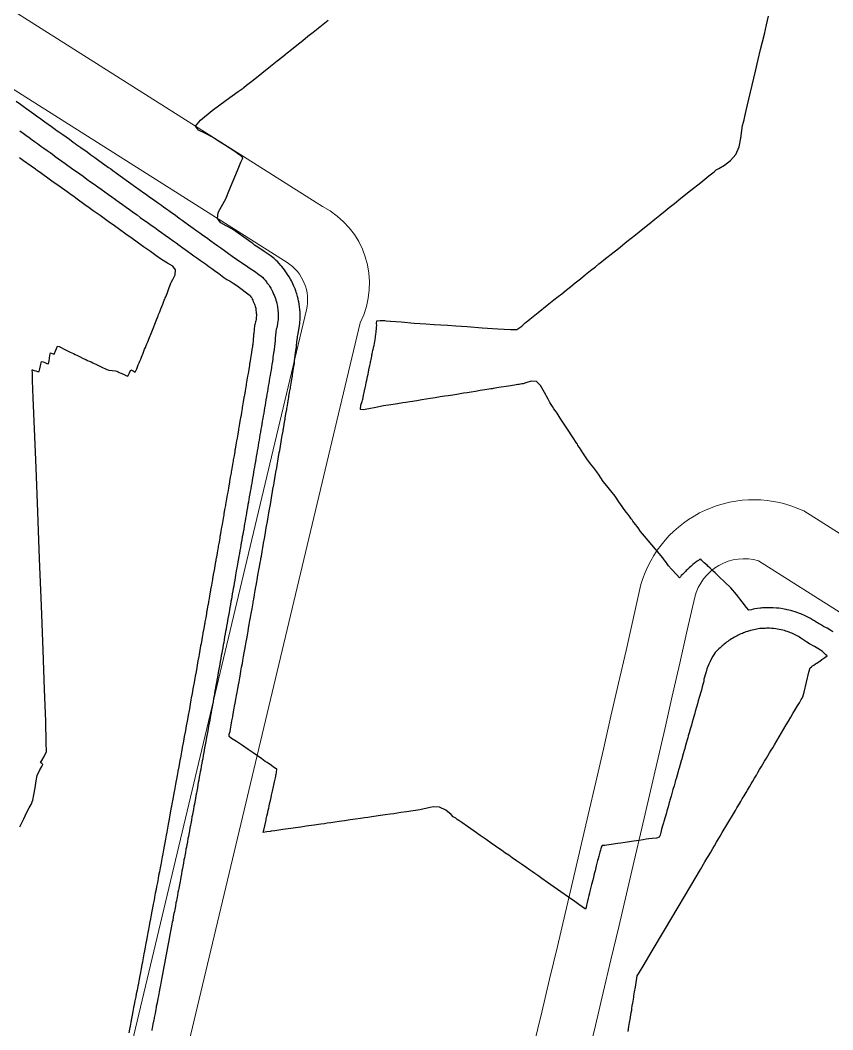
# Model space of a CAD drawing. Header units: millimetres. Extents: x 340454 to 342791, y 6993867 to 6995092.
# Drawn here: x 341142.7 to 341179.49, y 6994483.67 to 6994529.4 of the extents above; entities that cross this region are included whole.
import ezdxf

# ---------------------------------------------------------------- set-up
doc = ezdxf.new("R2010")
doc.units = ezdxf.units.MM
doc.header["$LTSCALE"] = 10
for name, color, linetype in [('T-HM-CURVA_INTERMEDIARIA', 45, 'Continuous'), ('T-HM-CURVA_MESTRA', 20, 'Continuous'), ('URB-Calçadas', 2, 'Continuous'), ('URB-Quadras', 3, 'Continuous')]:
    doc.layers.add(name, color=color, linetype=linetype)

msp = doc.modelspace()

# ---------------------------------------------------------------- linework, layer by layer
at = {"layer": 'T-HM-CURVA_INTERMEDIARIA', "color": 45, "linetype": 'Continuous', "lineweight": -3, "flags": 128}
for points, elevation in [([(341170.224, 6994483.598), (341170.26, 6994483.819), (341170.29, 6994484.004), (341170.303, 6994484.084), (341170.313, 6994484.142), (341170.331, 6994484.254), (341170.364, 6994484.457), (341170.383, 6994484.57), (341170.394, 6994484.641), (341170.412, 6994484.754), (341170.446, 6994484.958), (341170.464, 6994485.07), (341170.475, 6994485.14), (341170.488, 6994485.217), (341170.516, 6994485.391), (341170.55, 6994485.6), (341170.585, 6994485.821), (341170.616, 6994486.02), (341170.633, 6994486.115), (341170.662, 6994486.165), (341170.69, 6994486.211), (341170.738, 6994486.291), (341170.897, 6994486.56), (341171.306, 6994487.249), (341171.867, 6994488.194), (341172.484, 6994489.233), (341173.059, 6994490.202), (341173.495, 6994490.938), (341173.696, 6994491.276), (341173.792, 6994491.439), (341173.869, 6994491.567), (341173.964, 6994491.727), (341174.058, 6994491.887), (341174.133, 6994492.013), (341174.227, 6994492.17), (341174.319, 6994492.327), (341174.393, 6994492.451), (341174.485, 6994492.606), (341174.576, 6994492.76), (341174.649, 6994492.882), (341174.739, 6994493.034), (341174.829, 6994493.185), (341174.9, 6994493.306), (341174.989, 6994493.455), (341175.077, 6994493.604), (341175.147, 6994493.722), (341175.234, 6994493.869), (341175.321, 6994494.015), (341175.39, 6994494.132), (341175.476, 6994494.276), (341175.561, 6994494.42), (341175.629, 6994494.534), (341175.714, 6994494.676), (341175.798, 6994494.818), (341175.864, 6994494.93), (341175.947, 6994495.07), (341176.03, 6994495.209), (341176.096, 6994495.32), (341176.177, 6994495.457), (341176.258, 6994495.594), (341176.323, 6994495.703), (341176.403, 6994495.838), (341176.483, 6994495.973), (341176.547, 6994496.08), (341176.626, 6994496.213), (341176.704, 6994496.346), (341176.767, 6994496.451), (341176.845, 6994496.582), (341176.953, 6994496.765), (341177.06, 6994496.945), (341177.167, 6994497.125), (341177.272, 6994497.303), (341177.377, 6994497.479), (341177.481, 6994497.654), (341177.584, 6994497.828), (341177.686, 6994498), (341177.802, 6994498.195), (341177.888, 6994498.341), (341177.977, 6994498.49), (341178.028, 6994498.577), (341178.059, 6994498.628), (341178.094, 6994498.688), (341178.136, 6994498.758), (341178.187, 6994498.966), (341178.297, 6994499.417), (341178.408, 6994499.867), (341178.46, 6994500.074), (341178.526, 6994500.12), (341178.572, 6994500.152), (341178.631, 6994500.193), (341178.71, 6994500.248), (341178.761, 6994500.284), (341178.82, 6994500.325), (341178.894, 6994500.377), (341178.987, 6994500.442), (341179.13, 6994500.539), (341179.239, 6994500.617), (341179.175, 6994500.663), (341179.114, 6994500.723), (341179.022, 6994500.807), (341178.928, 6994500.875), (341178.816, 6994500.948), (341178.656, 6994501.038), (341178.429, 6994501.162), (341178.308, 6994501.229), (341178.267, 6994501.258), (341178.227, 6994501.289), (341178.177, 6994501.323), (341178.126, 6994501.358), (341178.082, 6994501.387), (341178.037, 6994501.416), (341177.981, 6994501.45), (341177.931, 6994501.481), (341177.872, 6994501.513), (341177.809, 6994501.547), (341177.758, 6994501.572), (341177.698, 6994501.602), (341177.633, 6994501.631), (341177.571, 6994501.657), (341177.513, 6994501.679), (341177.465, 6994501.697), (341177.417, 6994501.712), (341177.364, 6994501.731), (341177.298, 6994501.753), (341177.229, 6994501.771), (341177.155, 6994501.79), (341177.067, 6994501.809), (341176.992, 6994501.824), (341176.906, 6994501.834), (341176.811, 6994501.847), (341176.758, 6994501.851), (341176.708, 6994501.855), (341176.627, 6994501.858), (341176.554, 6994501.861), (341176.484, 6994501.863), (341176.425, 6994501.856), (341176.36, 6994501.854), (341176.275, 6994501.852), (341176.182, 6994501.842), (341176.108, 6994501.833), (341176.051, 6994501.817), (341175.994, 6994501.807), (341175.911, 6994501.795), (341175.837, 6994501.775), (341175.76, 6994501.757), (341175.679, 6994501.733), (341175.628, 6994501.714), (341175.548, 6994501.691), (341175.492, 6994501.67), (341175.439, 6994501.651), (341175.393, 6994501.627), (341175.33, 6994501.6), (341175.271, 6994501.574), (341175.204, 6994501.542), (341175.155, 6994501.519), (341175.096, 6994501.49), (341175.033, 6994501.459), (341174.955, 6994501.406), (341174.899, 6994501.375), (341174.837, 6994501.34), (341174.787, 6994501.301), (341174.736, 6994501.262), (341174.682, 6994501.226), (341174.627, 6994501.19), (341174.572, 6994501.141), (341174.521, 6994501.095), (341174.477, 6994501.061), (341174.432, 6994501.026), (341174.386, 6994500.979), (341174.335, 6994500.927), (341174.28, 6994500.876), (341174.222, 6994500.822), (341174.166, 6994500.759), (341174.11, 6994500.688), (341174.061, 6994500.598), (341174.004, 6994500.486), (341173.934, 6994500.356), (341173.869, 6994500.23), (341173.826, 6994500.129), (341173.788, 6994500.026), (341173.748, 6994499.887), (341173.71, 6994499.752), (341173.678, 6994499.639), (341173.654, 6994499.549), (341173.644, 6994499.478), (341173.634, 6994499.407), (341173.609, 6994499.317), (341173.577, 6994499.203), (341173.537, 6994499.061), (341173.497, 6994498.922), (341173.469, 6994498.822), (341173.44, 6994498.722), (341173.4, 6994498.578), (341173.36, 6994498.436), (341173.332, 6994498.339), (341173.304, 6994498.242), (341173.263, 6994498.095), (341173.222, 6994497.951), (341173.195, 6994497.857), (341173.168, 6994497.762), (341173.126, 6994497.613), (341173.084, 6994497.466), (341173.058, 6994497.375), (341173.032, 6994497.284), (341172.989, 6994497.131), (341172.946, 6994496.981), (341172.921, 6994496.893), (341172.896, 6994496.806), (341172.852, 6994496.649), (341172.808, 6994496.496), (341172.784, 6994496.412), (341172.76, 6994496.329), (341172.714, 6994496.168), (341172.669, 6994496.01), (341172.647, 6994495.932), (341172.624, 6994495.853), (341172.577, 6994495.688), (341172.531, 6994495.525), (341172.51, 6994495.452), (341172.489, 6994495.379), (341172.44, 6994495.208), (341172.392, 6994495.041), (341172.373, 6994494.973), (341172.354, 6994494.906), (341172.303, 6994494.729), (341172.253, 6994494.556), (341172.236, 6994494.496), (341172.219, 6994494.436), (341172.166, 6994494.252), (341172.114, 6994494.071), (341172.1, 6994494.02), (341172.085, 6994493.969), (341172.029, 6994493.776), (341171.975, 6994493.586), (341171.952, 6994493.506), (341171.893, 6994493.302), (341171.836, 6994493.101), (341171.82, 6994493.048), (341171.792, 6994492.95), (341171.737, 6994492.759), (341171.696, 6994492.617), (341171.673, 6994492.494), (341171.631, 6994492.393), (341171.507, 6994492.36), (341171.309, 6994492.337), (341171.158, 6994492.322), (341171.032, 6994492.304), (341170.907, 6994492.285), (341170.707, 6994492.255), (341170.382, 6994492.207), (341170.084, 6994492.163), (341169.89, 6994492.134), (341169.735, 6994492.111), (341169.56, 6994492.085), (341169.35, 6994492.054), (341169.174, 6994492.027), (341169.098, 6994492.016), (341169.043, 6994492.02), (341169.008, 6994491.939), (341168.987, 6994491.877), (341168.968, 6994491.816), (341168.954, 6994491.769), (341168.938, 6994491.715), (341168.923, 6994491.658), (341168.907, 6994491.6), (341168.891, 6994491.541), (341168.877, 6994491.489), (341168.859, 6994491.42), (341168.841, 6994491.348), (341168.823, 6994491.278), (341168.811, 6994491.228), (341168.781, 6994491.107), (341168.725, 6994490.881), (341168.69, 6994490.74), (341168.671, 6994490.662), (341168.652, 6994490.584), (341168.619, 6994490.452), (341168.57, 6994490.252), (341168.525, 6994490.071), (341168.495, 6994489.95), (341168.472, 6994489.857), (341168.449, 6994489.764), (341168.417, 6994489.636), (341168.368, 6994489.439), (341168.337, 6994489.315), (341168.321, 6994489.217), (341168.295, 6994489.144), (341168.138, 6994489.245), (341167.993, 6994489.356), (341167.931, 6994489.398), (341167.811, 6994489.483), (341167.527, 6994489.682), (341167.182, 6994489.924), (341166.878, 6994490.137), (341166.572, 6994490.351), (341166.321, 6994490.527), (341166.128, 6994490.662), (341165.998, 6994490.753), (341165.894, 6994490.826), (341165.763, 6994490.917), (341165.59, 6994491.038), (341165.394, 6994491.175), (341165.174, 6994491.329), (341164.976, 6994491.468), (341164.816, 6994491.579), (341164.647, 6994491.696), (341164.494, 6994491.804), (341164.372, 6994491.889), (341164.219, 6994491.996), (341164.024, 6994492.132), (341163.803, 6994492.286), (341163.531, 6994492.475), (341163.256, 6994492.667), (341162.946, 6994492.882), (341162.687, 6994493.063), (341162.564, 6994493.149), (341162.482, 6994493.205), (341162.415, 6994493.253), (341162.362, 6994493.29), (341162.309, 6994493.327), (341162.206, 6994493.429), (341161.976, 6994493.621), (341161.681, 6994493.763), (341161.402, 6994493.775), (341161.132, 6994493.709), (341160.796, 6994493.634), (341160.49, 6994493.59), (341160.189, 6994493.546), (341159.936, 6994493.509), (341159.772, 6994493.485), (341159.611, 6994493.462), (341159.45, 6994493.439), (341159.224, 6994493.406), (341158.906, 6994493.36), (341158.62, 6994493.318), (341158.436, 6994493.292), (341158.289, 6994493.271), (341158.104, 6994493.244), (341157.876, 6994493.211), (341157.638, 6994493.178), (341157.379, 6994493.14), (341157.139, 6994493.106), (341156.945, 6994493.078), (341156.758, 6994493.051), (341156.6, 6994493.028), (341156.475, 6994493.009), (341156.317, 6994492.987), (341156.014, 6994492.943), (341155.64, 6994492.89), (341155.412, 6994492.858), (341155.289, 6994492.84), (341155.165, 6994492.822), (341154.96, 6994492.793), (341154.587, 6994492.74), (341154.228, 6994492.689), (341154.067, 6994492.666), (341154.014, 6994492.659), (341153.859, 6994492.634), (341153.702, 6994492.614), (341153.71, 6994492.664), (341153.726, 6994492.721), (341153.771, 6994492.917), (341153.815, 6994493.115), (341153.829, 6994493.173), (341153.842, 6994493.231), (341153.87, 6994493.355), (341153.905, 6994493.509), (341153.929, 6994493.616), (341153.951, 6994493.716), (341153.973, 6994493.81), (341153.994, 6994493.904), (341154.03, 6994494.065), (341154.061, 6994494.201), (341154.083, 6994494.298), (341154.125, 6994494.486), (341154.171, 6994494.686), (341154.187, 6994494.76), (341154.202, 6994494.83), (341154.218, 6994494.902), (341154.23, 6994494.961), (341154.244, 6994495.025), (341154.256, 6994495.087), (341154.269, 6994495.154), (341154.279, 6994495.205), (341154.288, 6994495.255), (341154.298, 6994495.315), (341154.306, 6994495.369), (341154.315, 6994495.439), (341154.313, 6994495.493), (341154.264, 6994495.51), (341154.148, 6994495.59), (341154.014, 6994495.684), (341153.947, 6994495.73), (341153.881, 6994495.776), (341153.798, 6994495.833), (341153.638, 6994495.943), (341153.446, 6994496.076), (341153.242, 6994496.217), (341153.016, 6994496.374), (341152.763, 6994496.549), (341152.493, 6994496.727), (341152.267, 6994496.874), (341152.161, 6994496.965), (341152.168, 6994497.071), (341152.202, 6994497.188), (341152.221, 6994497.296), (341152.252, 6994497.466), (341152.289, 6994497.672), (341152.321, 6994497.845), (341152.346, 6994497.983), (341152.377, 6994498.156), (341152.408, 6994498.33), (341152.433, 6994498.467), (341152.464, 6994498.641), (341152.496, 6994498.814), (341152.52, 6994498.952), (341152.552, 6994499.125), (341152.583, 6994499.299), (341152.608, 6994499.436), (341152.639, 6994499.61), (341152.67, 6994499.783), (341152.695, 6994499.921), (341152.726, 6994500.095), (341152.757, 6994500.268), (341152.782, 6994500.406), (341152.813, 6994500.58), (341152.844, 6994500.754), (341152.868, 6994500.891), (341152.899, 6994501.065), (341152.93, 6994501.239), (341152.955, 6994501.377), (341152.986, 6994501.551), (341153.017, 6994501.724), (341153.041, 6994501.862), (341153.072, 6994502.036), (341153.103, 6994502.21), (341153.128, 6994502.348), (341153.158, 6994502.522), (341153.198, 6994502.743), (341153.23, 6994502.928), (341153.244, 6994503.008), (341153.254, 6994503.06), (341153.274, 6994503.173), (341153.31, 6994503.38), (341153.33, 6994503.494), (341153.34, 6994503.549), (341153.36, 6994503.662), (341153.396, 6994503.867), (341153.416, 6994503.98), (341153.426, 6994504.038), (341153.451, 6994504.176), (341153.479, 6994504.339), (341153.494, 6994504.424), (341153.509, 6994504.509), (341153.532, 6994504.64), (341153.568, 6994504.844), (341153.587, 6994504.952), (341153.598, 6994505.017), (341153.618, 6994505.128), (341153.653, 6994505.328), (341153.672, 6994505.439), (341153.684, 6994505.506), (341153.721, 6994505.716), (341153.757, 6994505.925), (341153.77, 6994505.996), (341153.806, 6994506.204), (341153.842, 6994506.412), (341153.855, 6994506.485), (341153.891, 6994506.692), (341153.927, 6994506.898), (341153.94, 6994506.975), (341153.976, 6994507.179), (341154.011, 6994507.385), (341154.025, 6994507.464), (341154.06, 6994507.667), (341154.096, 6994507.871), (341154.11, 6994507.954), (341154.145, 6994508.155), (341154.18, 6994508.358), (341154.195, 6994508.443), (341154.229, 6994508.643), (341154.264, 6994508.844), (341154.279, 6994508.933), (341154.313, 6994509.132), (341154.348, 6994509.331), (341154.363, 6994509.422), (341154.397, 6994509.62), (341154.431, 6994509.818), (341154.448, 6994509.912), (341154.481, 6994510.108), (341154.515, 6994510.305), (341154.531, 6994510.401), (341154.565, 6994510.596), (341154.598, 6994510.792), (341154.607, 6994510.841), (341154.615, 6994510.891), (341154.648, 6994511.084), (341154.681, 6994511.279), (341154.69, 6994511.33), (341154.699, 6994511.38), (341154.731, 6994511.573), (341154.764, 6994511.766), (341154.773, 6994511.818), (341154.782, 6994511.87), (341154.815, 6994512.061), (341154.847, 6994512.253), (341154.856, 6994512.306), (341154.865, 6994512.36), (341154.897, 6994512.55), (341154.93, 6994512.74), (341154.939, 6994512.795), (341154.948, 6994512.849), (341154.98, 6994513.038), (341155.012, 6994513.227), (341155.022, 6994513.283), (341155.031, 6994513.339), (341155.063, 6994513.527), (341155.094, 6994513.715), (341155.104, 6994513.772), (341155.114, 6994513.829), (341155.121, 6994513.97), (341155.128, 6994514.104), (341155.142, 6994514.187), (341155.171, 6994514.354), (341155.199, 6994514.525), (341155.203, 6994514.58), (341155.207, 6994514.635), (341155.229, 6994514.829), (341155.252, 6994515.022), (341155.257, 6994515.078), (341155.263, 6994515.133), (341155.278, 6994515.214), (341155.293, 6994515.291), (341155.313, 6994515.384), (341155.328, 6994515.47), (341155.344, 6994515.566), (341155.353, 6994515.64), (341155.36, 6994515.705), (341155.364, 6994515.757), (341155.368, 6994515.809), (341155.371, 6994515.941), (341155.374, 6994516.077), (341155.371, 6994516.141), (341155.369, 6994516.2), (341155.365, 6994516.25), (341155.361, 6994516.301), (341155.346, 6994516.423), (341155.331, 6994516.544), (341155.314, 6994516.637), (341155.303, 6994516.694), (341155.284, 6994516.777), (341155.255, 6994516.886), (341155.221, 6994517.007), (341155.197, 6994517.081), (341155.176, 6994517.144), (341155.142, 6994517.235), (341155.094, 6994517.347), (341155.046, 6994517.458), (341155.009, 6994517.535), (341154.979, 6994517.595), (341154.935, 6994517.676), (341154.876, 6994517.774), (341154.807, 6994517.888), (341154.755, 6994517.964), (341154.714, 6994518.023), (341154.664, 6994518.092), (341154.601, 6994518.171), (341154.541, 6994518.246), (341154.505, 6994518.289), (341154.423, 6994518.379), (341154.332, 6994518.478), (341154.286, 6994518.522), (341154.239, 6994518.565), (341154.192, 6994518.61), (341154.143, 6994518.655), (341154.013, 6994518.744), (341153.741, 6994518.927), (341153.463, 6994519.115), (341153.314, 6994519.216), (341153.226, 6994519.279), (341153.137, 6994519.343), (341153.03, 6994519.42), (341152.821, 6994519.569), (341152.565, 6994519.753), (341152.316, 6994519.931), (341152.023, 6994520.091), (341151.781, 6994520.216), (341151.636, 6994520.418), (341151.66, 6994520.687), (341151.821, 6994520.967), (341152.008, 6994521.314), (341152.149, 6994521.654), (341152.343, 6994522.119), (341152.541, 6994522.595), (341152.695, 6994522.966), (341152.757, 6994523.117), (341152.781, 6994523.163), (341152.731, 6994523.216), (341152.67, 6994523.263), (341152.6, 6994523.316), (341152.552, 6994523.35), (341152.482, 6994523.399), (341152.429, 6994523.435), (341152.389, 6994523.462), (341152.343, 6994523.492), (341152.295, 6994523.524), (341152.245, 6994523.557), (341152.155, 6994523.616), (341151.947, 6994523.75), (341151.678, 6994523.925), (341151.406, 6994524.102), (341151.058, 6994524.276), (341150.768, 6994524.414), (341150.639, 6994524.6), (341150.858, 6994524.869), (341151.39, 6994525.307), (341152.027, 6994525.781), (341152.563, 6994526.163), (341152.788, 6994526.32), (341152.831, 6994526.354), (341152.951, 6994526.449), (341153.247, 6994526.687), (341153.635, 6994526.997), (341154.026, 6994527.31), (341154.335, 6994527.557), (341154.586, 6994527.758), (341154.782, 6994527.915), (341154.978, 6994528.072), (341155.229, 6994528.273), (341155.494, 6994528.485), (341155.724, 6994528.668), (341155.965, 6994528.862), (341156.266, 6994529.102), (341156.637, 6994529.399)], 699), ([(341179.502, 6994501.691), (341179.446, 6994501.728), (341179.399, 6994501.761), (341179.351, 6994501.793), (341179.235, 6994501.857), (341179.071, 6994501.947), (341178.934, 6994502.023), (341178.843, 6994502.074), (341178.79, 6994502.108), (341178.737, 6994502.143), (341178.663, 6994502.189), (341178.574, 6994502.244), (341178.484, 6994502.295), (341178.418, 6994502.332), (341178.361, 6994502.366), (341178.271, 6994502.409), (341178.178, 6994502.453), (341178.098, 6994502.488), (341178.045, 6994502.509), (341177.987, 6994502.533), (341177.903, 6994502.563), (341177.789, 6994502.603), (341177.679, 6994502.636), (341177.584, 6994502.663), (341177.492, 6994502.685), (341177.424, 6994502.701), (341177.371, 6994502.713), (341177.283, 6994502.729), (341177.15, 6994502.751), (341177.042, 6994502.765), (341176.934, 6994502.775), (341176.791, 6994502.784), (341176.687, 6994502.789), (341176.596, 6994502.789), (341176.527, 6994502.788), (341176.444, 6994502.786), (341176.368, 6994502.782), (341176.301, 6994502.778), (341176.248, 6994502.773), (341176.196, 6994502.768), (341176.075, 6994502.752), (341175.961, 6994502.736), (341175.889, 6994502.723), (341175.801, 6994502.694), (341175.682, 6994502.679), (341175.58, 6994502.794), (341175.379, 6994503.057), (341175.125, 6994503.383), (341174.867, 6994503.688), (341174.606, 6994503.954), (341174.351, 6994504.194), (341174.157, 6994504.369), (341174.078, 6994504.438), (341174.029, 6994504.492), (341173.93, 6994504.585), (341173.832, 6994504.676), (341173.796, 6994504.715), (341173.671, 6994504.829), (341173.546, 6994504.943), (341173.514, 6994504.982), (341173.461, 6994504.968), (341173.408, 6994504.936), (341173.352, 6994504.899), (341173.277, 6994504.845), (341173.221, 6994504.802), (341173.153, 6994504.744), (341173.07, 6994504.671), (341172.987, 6994504.597), (341172.949, 6994504.561), (341172.914, 6994504.528), (341172.856, 6994504.474), (341172.818, 6994504.437), (341172.782, 6994504.4), (341172.739, 6994504.357), (341172.685, 6994504.301), (341172.629, 6994504.243), (341172.588, 6994504.191), (341172.547, 6994504.151), (341172.42, 6994504.281), (341172.19, 6994504.531), (341172.046, 6994504.692), (341171.983, 6994504.777), (341171.923, 6994504.864), (341171.859, 6994504.956), (341171.787, 6994505.053), (341171.62, 6994505.253), (341171.292, 6994505.641), (341170.961, 6994506.033), (341170.786, 6994506.243), (341170.704, 6994506.36), (341170.634, 6994506.462), (341170.555, 6994506.558), (341170.49, 6994506.636), (341170.437, 6994506.712), (341170.398, 6994506.77), (341170.361, 6994506.818), (341170.311, 6994506.892), (341170.231, 6994507.006), (341170.148, 6994507.107), (341170.043, 6994507.238), (341169.947, 6994507.378), (341169.808, 6994507.587), (341169.634, 6994507.836), (341169.441, 6994508.084), (341169.257, 6994508.31), (341169.099, 6994508.512), (341168.993, 6994508.667), (341168.913, 6994508.793), (341168.807, 6994508.948), (341168.672, 6994509.123), (341168.526, 6994509.302), (341168.355, 6994509.529), (341168.169, 6994509.804), (341168.019, 6994510.039), (341167.953, 6994510.144), (341167.924, 6994510.19), (341167.898, 6994510.23), (341167.869, 6994510.274), (341167.736, 6994510.479), (341167.443, 6994510.927), (341167.148, 6994511.38), (341167.006, 6994511.597), (341166.96, 6994511.659), (341166.914, 6994511.721), (341166.862, 6994511.8), (341166.8, 6994511.897), (341166.743, 6994511.987), (341166.684, 6994512.078), (341166.604, 6994512.235), (341166.443, 6994512.538), (341166.25, 6994512.849), (341166.071, 6994513.03), (341165.827, 6994513.046), (341165.586, 6994512.98), (341165.468, 6994512.933), (341165.409, 6994512.923), (341165.351, 6994512.914), (341165.288, 6994512.904), (341165.223, 6994512.893), (341165.151, 6994512.882), (341165.072, 6994512.869), (341164.814, 6994512.828), (341164.365, 6994512.756), (341164.117, 6994512.716), (341164.064, 6994512.708), (341164.011, 6994512.699), (341163.92, 6994512.685), (341163.733, 6994512.655), (341163.528, 6994512.622), (341163.306, 6994512.587), (341163.109, 6994512.556), (341162.938, 6994512.528), (341162.767, 6994512.501), (341162.619, 6994512.477), (341162.465, 6994512.452), (341162.282, 6994512.423), (341162.082, 6994512.392), (341161.917, 6994512.365), (341161.821, 6994512.35), (341161.719, 6994512.334), (341161.632, 6994512.32), (341161.56, 6994512.309), (341161.487, 6994512.297), (341161.269, 6994512.263), (341160.884, 6994512.202), (341160.651, 6994512.165), (341160.556, 6994512.15), (341160.46, 6994512.135), (341160.338, 6994512.115), (341160.164, 6994512.088), (341160.018, 6994512.065), (341159.779, 6994512.027), (341159.477, 6994511.98), (341159.142, 6994511.927), (341158.799, 6994511.862), (341158.48, 6994511.794), (341158.234, 6994511.751), (341158.11, 6994511.765), (341158.123, 6994511.967), (341158.187, 6994512.13), (341158.198, 6994512.184), (341158.21, 6994512.239), (341158.244, 6994512.401), (341158.29, 6994512.616), (341158.318, 6994512.75), (341158.343, 6994512.871), (341158.368, 6994512.987), (341158.392, 6994513.103), (341158.425, 6994513.259), (341158.448, 6994513.368), (341158.466, 6994513.452), (341158.49, 6994513.566), (341158.532, 6994513.767), (341158.555, 6994513.876), (341158.565, 6994513.926), (341158.575, 6994513.975), (341158.588, 6994514.035), (341158.602, 6994514.11), (341158.617, 6994514.183), (341158.626, 6994514.236), (341158.636, 6994514.288), (341158.652, 6994514.386), (341158.666, 6994514.441), (341158.678, 6994514.491), (341158.697, 6994514.559), (341158.712, 6994514.618), (341158.724, 6994514.67), (341158.74, 6994514.755), (341158.757, 6994514.848), (341158.766, 6994514.901), (341158.775, 6994514.953), (341158.783, 6994515.01), (341158.791, 6994515.07), (341158.804, 6994515.174), (341158.816, 6994515.267), (341158.821, 6994515.322), (341158.829, 6994515.417), (341158.837, 6994515.511), (341158.841, 6994515.567), (341158.833, 6994515.664), (341158.85, 6994515.783), (341159.004, 6994515.803), (341159.148, 6994515.797), (341159.207, 6994515.794), (341159.267, 6994515.789), (341159.471, 6994515.772), (341159.945, 6994515.731), (341160.529, 6994515.683), (341161.063, 6994515.642), (341161.446, 6994515.616), (341161.745, 6994515.598), (341162.043, 6994515.582), (341162.427, 6994515.559), (341162.931, 6994515.523), (341163.613, 6994515.469), (341164.319, 6994515.417), (341164.896, 6994515.385), (341165.188, 6994515.391), (341165.409, 6994515.538), (341165.516, 6994515.653), (341165.561, 6994515.69), (341165.607, 6994515.726), (341165.774, 6994515.86), (341166.145, 6994516.157), (341166.559, 6994516.488), (341166.857, 6994516.727), (341167.056, 6994516.886), (341167.214, 6994517.012), (341167.413, 6994517.172), (341167.627, 6994517.343), (341167.82, 6994517.497), (341168.061, 6994517.69), (341168.291, 6994517.874), (341168.526, 6994518.063), (341168.738, 6994518.232), (341168.895, 6994518.358), (341169.024, 6994518.461), (341169.126, 6994518.542), (341169.255, 6994518.645), (341169.456, 6994518.807), (341169.781, 6994519.066), (341170.166, 6994519.375), (341170.553, 6994519.684), (341170.889, 6994519.953), (341171.174, 6994520.181), (341171.424, 6994520.381), (341171.653, 6994520.564), (341171.893, 6994520.757), (341172.084, 6994520.909), (341172.324, 6994521.102), (341172.614, 6994521.333), (341173.047, 6994521.68), (341173.509, 6994522.05), (341173.882, 6994522.348), (341174.051, 6994522.483), (341174.132, 6994522.549), (341174.214, 6994522.614), (341174.336, 6994522.683), (341174.578, 6994522.831), (341174.859, 6994523.046), (341175.098, 6994523.321), (341175.247, 6994523.668), (341175.331, 6994524.055), (341175.376, 6994524.4), (341175.407, 6994524.626), (341175.442, 6994524.775), (341175.47, 6994524.893), (341175.505, 6994525.042), (341175.57, 6994525.314), (341175.691, 6994525.827), (341175.842, 6994526.461), (341175.992, 6994527.097), (341176.115, 6994527.614), (341176.222, 6994528.065), (341176.307, 6994528.424), (341176.389, 6994528.771), (341176.487, 6994529.184), (341176.581, 6994529.583)], 698), ([(341142.68, 6994524.386), (341142.83, 6994524.279), (341142.96, 6994524.185), (341143.107, 6994524.079), (341143.242, 6994523.982), (341143.35, 6994523.905), (341143.485, 6994523.809), (341143.636, 6994523.7), (341143.773, 6994523.602), (341143.921, 6994523.495), (341144.053, 6994523.401), (341144.157, 6994523.326), (341144.288, 6994523.232), (341144.442, 6994523.122), (341144.586, 6994523.019), (341144.735, 6994522.912), (341144.862, 6994522.821), (341144.962, 6994522.749), (341145.089, 6994522.658), (341145.245, 6994522.546), (341145.397, 6994522.436), (341145.549, 6994522.328), (341145.719, 6994522.205), (341145.89, 6994522.083), (341146.047, 6994521.97), (341146.209, 6994521.854), (341146.363, 6994521.744), (341146.527, 6994521.626), (341146.691, 6994521.509), (341146.85, 6994521.394), (341147.021, 6994521.272), (341147.177, 6994521.16), (341147.334, 6994521.047), (341147.492, 6994520.934), (341147.654, 6994520.818), (341147.834, 6994520.689), (341147.991, 6994520.576), (341148.139, 6994520.469), (341148.288, 6994520.363), (341148.447, 6994520.249), (341148.629, 6994520.118), (341148.79, 6994520.003), (341148.943, 6994519.893), (341149.095, 6994519.784), (341149.263, 6994519.663), (341149.458, 6994519.524), (341149.619, 6994519.408), (341149.758, 6994519.309), (341149.896, 6994519.209), (341150.065, 6994519.088), (341150.27, 6994518.941), (341150.433, 6994518.824), (341150.565, 6994518.729), (341150.698, 6994518.634), (341150.868, 6994518.512), (341151.083, 6994518.358), (341151.247, 6994518.241), (341151.373, 6994518.15), (341151.5, 6994518.059), (341151.686, 6994517.925), (341151.926, 6994517.752), (341152.06, 6994517.657), (341152.139, 6994517.614), (341152.2, 6994517.582), (341152.255, 6994517.542), (341152.344, 6994517.483), (341152.501, 6994517.376), (341152.691, 6994517.241), (341152.945, 6994517.058), (341153.073, 6994516.965), (341153.105, 6994516.918), (341153.136, 6994516.875), (341153.188, 6994516.819), (341153.2, 6994516.77), (341153.237, 6994516.717), (341153.25, 6994516.661), (341153.276, 6994516.601), (341153.315, 6994516.538), (341153.322, 6994516.487), (341153.339, 6994516.43), (341153.366, 6994516.355), (341153.364, 6994516.297), (341153.373, 6994516.246), (341153.389, 6994516.187), (341153.388, 6994516.134), (341153.391, 6994516.08), (341153.397, 6994516.004), (341153.384, 6994515.952), (341153.382, 6994515.896), (341153.38, 6994515.84), (341153.366, 6994515.787), (341153.351, 6994515.738), (341153.337, 6994515.679), (341153.317, 6994515.614), (341153.31, 6994515.564), (341153.292, 6994515.394), (341153.273, 6994515.216), (341153.268, 6994515.165), (341153.262, 6994515.113), (341153.245, 6994514.915), (341153.228, 6994514.716), (341153.22, 6994514.665), (341153.211, 6994514.614), (341153.188, 6994514.477), (341153.165, 6994514.344), (341153.161, 6994514.261), (341153.13, 6994514.076), (341153.097, 6994513.885), (341153.088, 6994513.829), (341153.079, 6994513.772), (341153.047, 6994513.584), (341153.015, 6994513.396), (341153.005, 6994513.34), (341152.996, 6994513.283), (341152.964, 6994513.095), (341152.932, 6994512.907), (341152.923, 6994512.851), (341152.913, 6994512.794), (341152.881, 6994512.607), (341152.849, 6994512.419), (341152.84, 6994512.362), (341152.83, 6994512.305), (341152.798, 6994512.118), (341152.766, 6994511.93), (341152.756, 6994511.873), (341152.747, 6994511.817), (341152.715, 6994511.629), (341152.683, 6994511.441), (341152.673, 6994511.385), (341152.663, 6994511.328), (341152.631, 6994511.14), (341152.599, 6994510.953), (341152.59, 6994510.896), (341152.58, 6994510.839), (341152.548, 6994510.652), (341152.516, 6994510.464), (341152.506, 6994510.407), (341152.496, 6994510.35), (341152.464, 6994510.163), (341152.432, 6994509.976), (341152.422, 6994509.918), (341152.412, 6994509.861), (341152.38, 6994509.674), (341152.348, 6994509.487), (341152.338, 6994509.43), (341152.328, 6994509.372), (341152.296, 6994509.186), (341152.264, 6994508.999), (341152.254, 6994508.941), (341152.244, 6994508.883), (341152.212, 6994508.697), (341152.179, 6994508.51), (341152.169, 6994508.453), (341152.159, 6994508.395), (341152.127, 6994508.208), (341152.095, 6994508.022), (341152.085, 6994507.964), (341152.075, 6994507.906), (341152.042, 6994507.72), (341152.01, 6994507.534), (341152, 6994507.475), (341151.99, 6994507.417), (341151.957, 6994507.231), (341151.925, 6994507.045), (341151.915, 6994506.987), (341151.905, 6994506.928), (341151.872, 6994506.743), (341151.84, 6994506.557), (341151.83, 6994506.498), (341151.82, 6994506.44), (341151.787, 6994506.253), (341151.754, 6994506.067), (341151.744, 6994506.009), (341151.734, 6994505.951), (341151.701, 6994505.764), (341151.669, 6994505.576), (341151.659, 6994505.519), (341151.649, 6994505.462), (341151.616, 6994505.274), (341151.583, 6994505.086), (341151.573, 6994505.03), (341151.563, 6994504.974), (341151.553, 6994504.918), (341151.543, 6994504.861), (341151.516, 6994504.709), (341151.491, 6994504.563), (341151.477, 6994504.485), (341151.444, 6994504.298), (341151.41, 6994504.105), (341151.4, 6994504.051), (341151.391, 6994503.997), (341151.357, 6994503.806), (341151.323, 6994503.615), (341151.314, 6994503.562), (341151.305, 6994503.508), (341151.271, 6994503.316), (341151.237, 6994503.125), (341151.227, 6994503.072), (341151.218, 6994503.02), (341151.184, 6994502.827), (341151.15, 6994502.634), (341151.141, 6994502.583), (341151.131, 6994502.531), (341151.097, 6994502.337), (341151.063, 6994502.144), (341151.054, 6994502.093), (341151.045, 6994502.043), (341151.01, 6994501.848), (341150.975, 6994501.653), (341150.966, 6994501.604), (341150.958, 6994501.554), (341150.923, 6994501.358), (341150.888, 6994501.162), (341150.87, 6994501.066), (341150.835, 6994500.869), (341150.8, 6994500.672), (341150.783, 6994500.577), (341150.747, 6994500.379), (341150.712, 6994500.181), (341150.695, 6994500.089), (341150.66, 6994499.889), (341150.624, 6994499.69), (341150.608, 6994499.601), (341150.572, 6994499.4), (341150.535, 6994499.199), (341150.52, 6994499.112), (341150.483, 6994498.91), (341150.447, 6994498.708), (341150.432, 6994498.624), (341150.395, 6994498.42), (341150.358, 6994498.218), (341150.343, 6994498.136), (341150.306, 6994497.931), (341150.269, 6994497.726), (341150.255, 6994497.647), (341150.217, 6994497.441), (341150.18, 6994497.235), (341150.166, 6994497.159), (341150.128, 6994496.951), (341150.091, 6994496.744), (341150.077, 6994496.671), (341150.039, 6994496.462), (341150.001, 6994496.253), (341149.988, 6994496.183), (341149.968, 6994496.072), (341149.932, 6994495.872), (341149.911, 6994495.761), (341149.899, 6994495.695), (341149.879, 6994495.583), (341149.842, 6994495.381), (341149.821, 6994495.269), (341149.81, 6994495.206), (341149.789, 6994495.094), (341149.752, 6994494.889), (341149.731, 6994494.777), (341149.72, 6994494.718), (341149.699, 6994494.605), (341149.661, 6994494.398), (341149.64, 6994494.284), (341149.63, 6994494.23), (341149.609, 6994494.115), (341149.571, 6994493.906), (341149.55, 6994493.792), (341149.541, 6994493.742), (341149.527, 6994493.669), (341149.496, 6994493.501), (341149.459, 6994493.299), (341149.428, 6994493.132), (341149.401, 6994492.987), (341149.368, 6994492.806), (341149.335, 6994492.629), (341149.309, 6994492.489), (341149.276, 6994492.313), (341149.243, 6994492.136), (341149.217, 6994491.996), (341149.184, 6994491.819), (341149.151, 6994491.642), (341149.125, 6994491.501), (341149.092, 6994491.325), (341149.06, 6994491.15), (341149.034, 6994491.011), (341149.001, 6994490.836), (341148.969, 6994490.661), (341148.943, 6994490.522), (341148.91, 6994490.347), (341148.877, 6994490.172), (341148.851, 6994490.033), (341148.818, 6994489.858), (341148.785, 6994489.683), (341148.759, 6994489.544), (341148.726, 6994489.369), (341148.694, 6994489.194), (341148.667, 6994489.054), (341148.634, 6994488.88), (341148.602, 6994488.705), (341148.576, 6994488.567), (341148.543, 6994488.392), (341148.51, 6994488.218), (341148.484, 6994488.08), (341148.451, 6994487.906), (341148.418, 6994487.732), (341148.392, 6994487.594), (341148.359, 6994487.42), (341148.326, 6994487.246), (341148.3, 6994487.108), (341148.267, 6994486.934), (341148.234, 6994486.76), (341148.208, 6994486.622), (341148.174, 6994486.448), (341148.141, 6994486.274), (341148.115, 6994486.136), (341148.082, 6994485.962), (341148.049, 6994485.788), (341148.023, 6994485.65), (341147.989, 6994485.477), (341147.956, 6994485.303), (341147.93, 6994485.165), (341147.897, 6994484.991), (341147.863, 6994484.817), (341147.837, 6994484.679), (341147.804, 6994484.505), (341147.77, 6994484.332), (341147.744, 6994484.194), (341147.71, 6994484.02), (341147.677, 6994483.846), (341147.651, 6994483.708), (341147.617, 6994483.534)], 701), ([(341142.685, 6994492.867), (341142.772, 6994493.047), (341142.86, 6994493.227), (341142.93, 6994493.372), (341143.019, 6994493.554), (341143.114, 6994493.734), (341143.193, 6994493.878), (341143.268, 6994494.067), (341143.322, 6994494.31), (341143.371, 6994494.628), (341143.42, 6994494.945), (341143.475, 6994495.185), (341143.577, 6994495.415), (341143.682, 6994495.601), (341143.729, 6994495.688), (341143.677, 6994495.733), (341143.625, 6994495.779), (341143.679, 6994495.865), (341143.793, 6994496.051), (341143.885, 6994496.283), (341143.883, 6994496.673), (341143.855, 6994497.645), (341143.806, 6994499.081), (341143.74, 6994500.865), (341143.663, 6994502.878), (341143.581, 6994505.005), (341143.497, 6994507.126), (341143.418, 6994509.126), (341143.348, 6994510.886), (341143.293, 6994512.29), (341143.263, 6994513.077), (341143.251, 6994513.432), (341143.248, 6994513.543), (341143.248, 6994513.557), (341143.255, 6994513.56), (341143.282, 6994513.556), (341143.339, 6994513.54), (341143.403, 6994513.52), (341143.487, 6994513.493), (341143.564, 6994513.482), (341143.595, 6994513.603), (341143.634, 6994513.817), (341143.665, 6994513.937), (341143.738, 6994513.922), (341143.821, 6994513.89), (341143.908, 6994513.857), (341143.986, 6994513.841), (341144.013, 6994513.973), (341144.046, 6994514.206), (341144.073, 6994514.336), (341144.151, 6994514.307), (341144.232, 6994514.278), (341144.313, 6994514.46), (341144.394, 6994514.641), (341144.468, 6994514.617), (341144.548, 6994514.575), (341144.662, 6994514.516), (341144.845, 6994514.421), (341144.958, 6994514.363), (341145.034, 6994514.33), (341145.11, 6994514.298), (341145.189, 6994514.265), (341145.271, 6994514.23), (341145.382, 6994514.173), (341145.556, 6994514.082), (341145.666, 6994514.026), (341145.745, 6994513.992), (341145.825, 6994513.959), (341145.908, 6994513.924), (341145.994, 6994513.887), (341146.183, 6994513.789), (341146.371, 6994513.692), (341146.454, 6994513.657), (341146.537, 6994513.622), (341146.624, 6994513.583), (341146.716, 6994513.548), (341146.871, 6994513.534), (341147.008, 6994513.525), (341147.076, 6994513.497), (341147.129, 6994513.472), (341147.183, 6994513.448), (341147.26, 6994513.414), (341147.372, 6994513.365), (341147.478, 6994513.305), (341147.577, 6994513.275), (341147.642, 6994513.421), (341147.708, 6994513.567), (341147.81, 6994513.513), (341147.91, 6994513.46), (341147.986, 6994513.616), (341148.042, 6994513.793), (341148.08, 6994513.878), (341148.118, 6994513.963), (341148.156, 6994514.051), (341148.194, 6994514.141), (341148.265, 6994514.323), (341148.334, 6994514.499), (341148.368, 6994514.58), (341148.403, 6994514.661), (341148.438, 6994514.743), (341148.474, 6994514.826), (341148.55, 6994515.024), (341148.624, 6994515.215), (341148.655, 6994515.288), (341148.687, 6994515.36), (341148.719, 6994515.434), (341148.751, 6994515.51), (341148.797, 6994515.631), (341148.871, 6994515.826), (341148.915, 6994515.94), (341148.942, 6994516.002), (341148.969, 6994516.064), (341148.996, 6994516.127), (341149.024, 6994516.192), (341149.074, 6994516.323), (341149.157, 6994516.545), (341149.203, 6994516.669), (341149.224, 6994516.717), (341149.245, 6994516.765), (341149.268, 6994516.817), (341149.291, 6994516.872), (341149.348, 6994517.027), (341149.447, 6994517.298), (341149.5, 6994517.444), (341149.523, 6994517.496), (341149.547, 6994517.551), (341149.611, 6994517.65), (341149.716, 6994517.867), (341149.738, 6994518.094), (341149.607, 6994518.255), (341149.373, 6994518.389), (341149.092, 6994518.557), (341148.836, 6994518.741), (341148.592, 6994518.916), (341148.289, 6994519.134), (341148.001, 6994519.34), (341147.773, 6994519.504), (341147.485, 6994519.71), (341147.198, 6994519.916), (341146.97, 6994520.08), (341146.683, 6994520.286), (341146.317, 6994520.548), (341146.011, 6994520.768), (341145.88, 6994520.862), (341145.828, 6994520.899), (341145.633, 6994521.039), (341145.273, 6994521.297), (341145.077, 6994521.438), (341145.014, 6994521.483), (341144.822, 6994521.621), (341144.469, 6994521.874), (341144.274, 6994522.014), (341144.2, 6994522.067), (341144.01, 6994522.203), (341143.664, 6994522.451), (341143.472, 6994522.589), (341143.429, 6994522.62), (341143.386, 6994522.65), (341143.197, 6994522.786), (341142.855, 6994523.032), (341142.664, 6994523.169)], 702)]:
    msp.add_lwpolyline(points, dxfattribs=dict(at, elevation=elevation))
at = {"layer": 'T-HM-CURVA_MESTRA', "color": 20, "linetype": 'Continuous', "lineweight": -3, "elevation": 700, "flags": 128}
msp.add_lwpolyline([(341142.52, 6994525.729), (341142.707, 6994525.595), (341142.767, 6994525.552), (341142.828, 6994525.508), (341143.008, 6994525.379), (341143.322, 6994525.154), (341143.506, 6994525.022), (341143.574, 6994524.973), (341143.642, 6994524.924), (341143.819, 6994524.797), (341144.124, 6994524.579), (341144.306, 6994524.448), (341144.381, 6994524.394), (341144.456, 6994524.34), (341144.631, 6994524.215), (341144.925, 6994524.004), (341145.105, 6994523.875), (341145.188, 6994523.816), (341145.27, 6994523.757), (341145.442, 6994523.633), (341145.726, 6994523.429), (341145.904, 6994523.302), (341145.994, 6994523.237), (341146.084, 6994523.173), (341146.254, 6994523.051), (341146.527, 6994522.855), (341146.703, 6994522.729), (341146.8, 6994522.659), (341146.898, 6994522.589), (341147.066, 6994522.468), (341147.327, 6994522.281), (341147.502, 6994522.155), (341147.607, 6994522.08), (341147.712, 6994522.005), (341147.878, 6994521.885), (341148.128, 6994521.706), (341148.301, 6994521.582), (341148.414, 6994521.501), (341148.526, 6994521.421), (341148.689, 6994521.304), (341148.923, 6994521.136), (341149.091, 6994521.016), (341149.208, 6994520.932), (341149.325, 6994520.848), (341149.491, 6994520.729), (341149.725, 6994520.561), (341149.901, 6994520.435), (341150.027, 6994520.344), (341150.153, 6994520.253), (341150.316, 6994520.137), (341150.53, 6994519.983), (341150.701, 6994519.861), (341150.834, 6994519.765), (341150.967, 6994519.669), (341151.13, 6994519.553), (341151.333, 6994519.407), (341151.501, 6994519.287), (341151.641, 6994519.186), (341151.781, 6994519.086), (341151.942, 6994518.97), (341152.136, 6994518.831), (341152.301, 6994518.713), (341152.494, 6994518.574), (341152.595, 6994518.502), (341152.668, 6994518.462), (341152.721, 6994518.425), (341152.785, 6994518.379), (341152.898, 6994518.303), (341153.112, 6994518.16), (341153.302, 6994518.03), (341153.504, 6994517.887), (341153.608, 6994517.81), (341153.671, 6994517.753), (341153.732, 6994517.686), (341153.791, 6994517.619), (341153.846, 6994517.556), (341153.871, 6994517.509), (341153.91, 6994517.458), (341153.95, 6994517.406), (341153.983, 6994517.348), (341154.011, 6994517.305), (341154.043, 6994517.256), (341154.086, 6994517.179), (341154.125, 6994517.109), (341154.15, 6994517.043), (341154.168, 6994516.993), (341154.193, 6994516.945), (341154.223, 6994516.872), (341154.255, 6994516.797), (341154.272, 6994516.726), (341154.298, 6994516.64), (341154.316, 6994516.571), (341154.333, 6994516.501), (341154.346, 6994516.415), (341154.353, 6994516.365), (341154.361, 6994516.313), (341154.371, 6994516.234), (341154.38, 6994516.159), (341154.379, 6994516.079), (341154.381, 6994515.997), (341154.379, 6994515.921), (341154.377, 6994515.843), (341154.364, 6994515.747), (341154.355, 6994515.685), (341154.345, 6994515.627), (341154.335, 6994515.565), (341154.312, 6994515.471), (341154.292, 6994515.398), (341154.279, 6994515.281), (341154.262, 6994515.119), (341154.25, 6994515.008), (341154.239, 6994514.897), (341154.227, 6994514.759), (341154.214, 6994514.621), (341154.195, 6994514.502), (341154.177, 6994514.401), (341154.161, 6994514.312), (341154.147, 6994514.224), (341154.142, 6994514.135), (341154.137, 6994514.045), (341154.12, 6994513.937), (341154.096, 6994513.8), (341154.075, 6994513.678), (341154.055, 6994513.556), (341154.034, 6994513.434), (341154.014, 6994513.312), (341153.993, 6994513.189), (341153.972, 6994513.066), (341153.951, 6994512.945), (341153.931, 6994512.824), (341153.91, 6994512.7), (341153.889, 6994512.577), (341153.869, 6994512.456), (341153.848, 6994512.336), (341153.827, 6994512.211), (341153.806, 6994512.088), (341153.786, 6994511.968), (341153.765, 6994511.848), (341153.744, 6994511.723), (341153.723, 6994511.598), (341153.702, 6994511.479), (341153.682, 6994511.36), (341153.661, 6994511.234), (341153.639, 6994511.109), (341153.619, 6994510.991), (341153.599, 6994510.872), (341153.577, 6994510.746), (341153.556, 6994510.62), (341153.535, 6994510.502), (341153.515, 6994510.385), (341153.493, 6994510.257), (341153.472, 6994510.131), (341153.452, 6994510.014), (341153.432, 6994509.897), (341153.41, 6994509.769), (341153.388, 6994509.642), (341153.368, 6994509.525), (341153.348, 6994509.409), (341153.326, 6994509.28), (341153.304, 6994509.152), (341153.284, 6994509.037), (341153.264, 6994508.922), (341153.241, 6994508.792), (341153.219, 6994508.663), (341153.199, 6994508.549), (341153.18, 6994508.434), (341153.157, 6994508.304), (341153.135, 6994508.174), (341153.115, 6994508.06), (341153.095, 6994507.947), (341153.073, 6994507.815), (341153.05, 6994507.685), (341153.03, 6994507.572), (341153.011, 6994507.459), (341152.988, 6994507.327), (341152.965, 6994507.196), (341152.946, 6994507.084), (341152.926, 6994506.972), (341152.903, 6994506.839), (341152.88, 6994506.707), (341152.861, 6994506.596), (341152.841, 6994506.484), (341152.818, 6994506.351), (341152.795, 6994506.218), (341152.775, 6994506.107), (341152.756, 6994505.996), (341152.733, 6994505.862), (341152.709, 6994505.729), (341152.69, 6994505.618), (341152.67, 6994505.508), (341152.647, 6994505.374), (341152.624, 6994505.24), (341152.604, 6994505.129), (341152.585, 6994505.019), (341152.557, 6994504.862), (341152.538, 6994504.751), (341152.526, 6994504.685), (341152.512, 6994504.604), (341152.5, 6994504.536), (341152.485, 6994504.451), (341152.469, 6994504.362), (341152.452, 6994504.262), (341152.433, 6994504.159), (341152.413, 6994504.043), (341152.389, 6994503.908), (341152.365, 6994503.773), (341152.346, 6994503.664), (341152.327, 6994503.554), (341152.303, 6994503.419), (341152.279, 6994503.284), (341152.26, 6994503.175), (341152.241, 6994503.066), (341152.217, 6994502.93), (341152.193, 6994502.795), (341152.173, 6994502.687), (341152.154, 6994502.578), (341152.13, 6994502.442), (341152.106, 6994502.306), (341152.087, 6994502.198), (341152.067, 6994502.09), (341152.043, 6994501.953), (341152.019, 6994501.817), (341152, 6994501.71), (341151.98, 6994501.602), (341151.956, 6994501.465), (341151.932, 6994501.329), (341151.913, 6994501.221), (341151.893, 6994501.114), (341151.869, 6994500.977), (341151.845, 6994500.84), (341151.825, 6994500.733), (341151.806, 6994500.626), (341151.782, 6994500.488), (341151.757, 6994500.351), (341151.738, 6994500.245), (341151.719, 6994500.138), (341151.694, 6994500), (341151.669, 6994499.862), (341151.65, 6994499.756), (341151.631, 6994499.65), (341151.606, 6994499.512), (341151.582, 6994499.374), (341151.563, 6994499.268), (341151.544, 6994499.162), (341151.519, 6994499.023), (341151.494, 6994498.885), (341151.475, 6994498.78), (341151.456, 6994498.675), (341151.43, 6994498.535), (341151.405, 6994498.396), (341151.386, 6994498.292), (341151.368, 6994498.187), (341151.342, 6994498.047), (341151.317, 6994497.908), (341151.298, 6994497.803), (341151.279, 6994497.699), (341151.254, 6994497.559), (341151.228, 6994497.419), (341151.21, 6994497.315), (341151.191, 6994497.212), (341151.165, 6994497.071), (341151.14, 6994496.93), (341151.121, 6994496.827), (341151.102, 6994496.724), (341151.076, 6994496.583), (341151.051, 6994496.442), (341151.032, 6994496.339), (341151.013, 6994496.237), (341150.987, 6994496.095), (341150.962, 6994495.953), (341150.943, 6994495.851), (341150.924, 6994495.75), (341150.898, 6994495.607), (341150.872, 6994495.465), (341150.854, 6994495.363), (341150.835, 6994495.262), (341150.809, 6994495.119), (341150.783, 6994494.976), (341150.764, 6994494.875), (341150.746, 6994494.775), (341150.72, 6994494.631), (341150.693, 6994494.488), (341150.675, 6994494.387), (341150.656, 6994494.287), (341150.63, 6994494.143), (341150.603, 6994493.999), (341150.585, 6994493.9), (341150.567, 6994493.8), (341150.54, 6994493.655), (341150.513, 6994493.511), (341150.495, 6994493.412), (341150.477, 6994493.313), (341150.45, 6994493.167), (341150.423, 6994493.022), (341150.405, 6994492.924), (341150.387, 6994492.825), (341150.36, 6994492.679), (341150.333, 6994492.534), (341150.315, 6994492.436), (341150.297, 6994492.338), (341150.269, 6994492.192), (341150.242, 6994492.046), (341150.224, 6994491.949), (341150.206, 6994491.851), (341150.179, 6994491.704), (341150.152, 6994491.557), (341150.134, 6994491.461), (341150.116, 6994491.365), (341150.088, 6994491.216), (341150.061, 6994491.069), (341150.043, 6994490.974), (341150.025, 6994490.88), (341149.997, 6994490.73), (341149.97, 6994490.581), (341149.952, 6994490.488), (341149.935, 6994490.395), (341149.906, 6994490.243), (341149.878, 6994490.092), (341149.861, 6994490.002), (341149.844, 6994489.911), (341149.815, 6994489.757), (341149.787, 6994489.604), (341149.77, 6994489.515), (341149.753, 6994489.427), (341149.724, 6994489.271), (341149.695, 6994489.116), (341149.679, 6994489.029), (341149.663, 6994488.943), (341149.633, 6994488.784), (341149.603, 6994488.628), (341149.587, 6994488.544), (341149.572, 6994488.46), (341149.541, 6994488.299), (341149.511, 6994488.14), (341149.496, 6994488.058), (341149.481, 6994487.977), (341149.45, 6994487.813), (341149.419, 6994487.651), (341149.404, 6994487.573), (341149.389, 6994487.495), (341149.358, 6994487.328), (341149.327, 6994487.163), (341149.312, 6994487.088), (341149.298, 6994487.012), (341149.266, 6994486.843), (341149.234, 6994486.675), (341149.22, 6994486.603), (341149.207, 6994486.53), (341149.174, 6994486.358), (341149.141, 6994486.187), (341149.128, 6994486.118), (341149.115, 6994486.048), (341149.082, 6994485.873), (341149.048, 6994485.699), (341149.036, 6994485.633), (341149.023, 6994485.567), (341148.989, 6994485.388), (341148.955, 6994485.211), (341148.943, 6994485.148), (341148.931, 6994485.085), (341148.897, 6994484.903), (341148.862, 6994484.723), (341148.851, 6994484.664), (341148.839, 6994484.604), (341148.804, 6994484.419), (341148.769, 6994484.235), (341148.758, 6994484.179), (341148.747, 6994484.123), (341148.711, 6994483.934), (341148.675, 6994483.747), (341148.665, 6994483.695), (341148.655, 6994483.642)], dxfattribs=at)
at = {"layer": 'URB-Calçadas', "lineweight": 0}
msp.add_lwpolyline([(341003.167, 6994612.018, -0.490343), (341010.066, 6994613.569), (341156.386, 6994520.961, -0.413053), (341158.088, 6994515.695), (341144.495, 6994458.547, -0.510464), (341137.725, 6994455.846), (340975.304, 6994558.644, -0.341973), (340973.485, 6994565.121)], format="xyb", close=True, dxfattribs=at)
msp.add_lwpolyline([(341441.654, 6994371.995), (341444.66, 6994402.979, 0.46787), (341437.751, 6994411.684, -0.035154), (341315.643, 6994428.871, -0.063206), (341242.951, 6994466.174), (341178.172, 6994507.173, 0.461785), (341170.805, 6994503.841), (341170.805, 6994503.841, -0.013468), (341146.66, 6994409.011), (341128.051, 6994349.417)], format="xyb", dxfattribs=at)
at = {"layer": 'URB-Quadras', "color": 252, "lineweight": 0}
msp.add_lwpolyline([(341008.462, 6994611.034), (341154.781, 6994518.426, -0.320347), (341155.657, 6994516.274), (341142.067, 6994459.146, -0.508324), (341139.062, 6994457.958), (340976.641, 6994560.757, -0.267801), (340975.598, 6994563.784), (341005.28, 6994610.681, -0.267801)], format="xyb", close=True, dxfattribs=at)
msp.add_lwpolyline([(341341.7, 6994420.675), (341326.214, 6994423.446), (341308.272, 6994428.427, -0.058415), (341239.899, 6994464.554), (341176.124, 6994504.919, 0.423784), (341173.238, 6994503.263, -0.01347), (341149.055, 6994408.292, 0.002331), (341130.471, 6994348.78)], format="xyb", dxfattribs=at)

doc.saveas('drawing.dxf')
